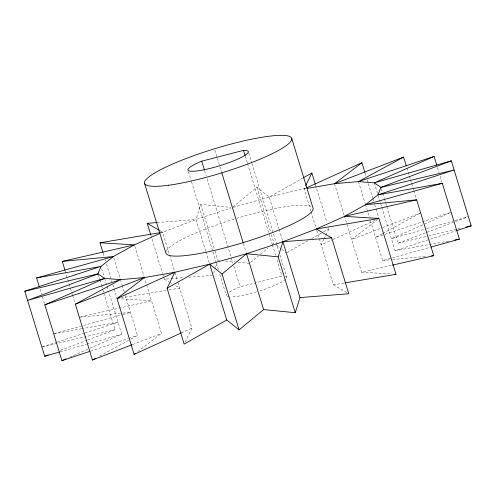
<?xml version="1.0" encoding="UTF-8"?>
<svg xmlns="http://www.w3.org/2000/svg" width="496" height="496" viewBox="0 0 496 496"><rect width="100%" height="100%" fill="white"/><g stroke="black" fill="none" stroke-linecap="round" stroke-linejoin="round"><path stroke-width="0.37" stroke-dasharray="2.48 1.86" d="M205.679 251.088L196.019 219.499L200.737 204.377L230.894 207.365M213.764 273.178L215.338 268.138M215.562 267.412L216.684 263.816M185.157 341.998L191.909 328.104L177.754 281.821M310.831 211.023L304.091 188.982L305.108 186.893M323.863 239.258L321.166 244.819L332.444 239.692M324.204 238.564L325.556 235.786M325.891 235.092L328.929 228.836L328.253 226.635M232.984 207.03L256.891 187.209L269.26 197.104L278.919 228.699M250.635 262.384L258.218 256.097M260.549 254.169L268.131 247.882M272.211 244.497L273.966 243.046L270.816 232.76M137.758 351.571L161.479 333.393L144.299 277.196M377.741 219.486L351.59 239.531L381.802 227.881M233.139 207.303L269.26 197.104L302.541 178.275M286.998 252.563L308.295 240.51M311.624 238.632L322.939 232.227M323.603 231.849L328.929 228.836M99.826 355.992L130.126 339.512M130.795 339.14L137.528 335.482L125.296 295.473M382.273 233.777L375.54 237.441L384.35 234.509M382.949 233.411L419.976 213.268M269.26 197.104L305.505 188.337M333.145 239.376L375.435 220.156M181.338 332.909L191.909 328.104M160.487 233.188L196.019 219.499L230.944 207.991M69.651 357.244L89.342 348.533M90.049 348.223L121.694 334.23L108.438 290.879M450.449 212.573L391.381 238.694L426.188 228.743M382.521 227.602L420.651 212.902M132.705 344.491L161.479 333.393M60.469 350.294L87.036 340.275M87.755 340.008L115.041 329.722L103.813 292.987M386.799 206.466L398.028 243.201L467.678 216.944M385.082 234.267L451.155 212.257M90.545 351.131L127.987 338.656M128.718 338.415L137.528 335.482M42.606 346.84L56.519 342.308M57.251 342.066L84.345 333.238M85.076 333.002L118.036 322.264L82.46 328.631M381.784 207.309L395.039 250.66L455.824 230.857M426.926 228.532L454.324 220.695M455.068 220.484L468.398 216.678M60.227 351.8L86.143 344.391M86.887 344.181L121.694 334.23M54.442 333.566L122.264 314.656M123.014 314.445L130.467 312.368L121.309 313.243M370.376 220.546L382.608 260.555L430.305 247.256M229.642 291.989A31.564 5.158 -17 0 1 240.138 286.806L281.926 276.005L276.501 258.267M398.028 243.201L427.893 236.121M428.643 235.941L457.014 229.214M457.758 229.034L460.747 228.327M41.869 347.076L115.041 329.722M80.848 316.907L151.491 300.712L117.831 298.673M344.404 216.02L361.584 272.211L391.642 265.323M395.039 250.66L448.781 241.044M53.698 333.777L81.704 328.767M304.091 188.982L305.617 188.716M160.307 232.624L162.601 232.24L169.334 254.281M120.888 297.978L168.218 290.005M168.981 289.881L179.67 288.077L174.989 285.367M316.783 230.479L333.399 284.847L344.088 283.042M382.608 260.555L391.759 259.681M392.528 259.606L426.858 256.333M79.348 317.248L120.547 313.317M157.139 222.555L196.019 219.499M163.624 276.966L164.294 279.174L170.395 278.69M171.157 278.634L183.359 277.673M188.691 277.252L212.325 275.398M361.584 272.211L391.412 274.021M219.319 260.363L217.812 260.214L214.663 249.928M225.351 260.964L235.147 261.931M238.161 262.229L249.469 263.351M333.399 284.847L348.105 293.365M159.923 230.69L162.601 232.24M164.294 279.174L168.975 281.883M169.644 282.267L172.317 283.817M276.322 244.931L281.034 248.701M281.623 249.172L286.335 252.941M437.453 167.443L439.022 172.583M440.15 176.26L441.942 182.137M406.949 168.082L409.194 175.429M409.417 176.167L410.316 179.106M410.539 179.837L411.438 182.776M411.661 183.514L413.689 190.123M413.912 190.861L416.38 198.939M381.405 188.833L382.534 192.51M382.757 193.242L384.326 198.388M384.555 199.119L385.454 202.058M385.677 202.796L386.576 205.735M374.306 182.857L377.456 193.142M378.194 195.554L381.56 206.578M365.031 173.005L365.93 175.944M367.052 179.614L372.67 197.985M372.893 198.716L373.792 201.655M374.691 204.594L375.813 208.27M376.042 209.002L378.733 217.818M358.472 181.604L365.211 203.645M365.434 204.383L369.353 217.205M334.521 183.694L344.181 215.289M315.45 184.754L326.907 222.227M311.054 211.755L315.995 227.918M279.143 229.431L282.515 240.455M248.763 153.078L251.701 162.682M251.925 163.42L278.814 251.367M279.942 255.062L286.719 277.233M256.891 187.209L270.593 232.029M245.322 156.283L247.355 162.93M247.578 163.674L272.205 244.224M272.434 244.962L275.596 255.31M214.898 150.276L217.149 157.623M217.372 158.36L221.414 171.585M243.406 243.517L246.326 253.065M204.662 170.779L206.243 175.95M207.148 178.907L231.099 257.244M231.328 257.982L232.909 263.159M233.808 266.116L240.138 286.806M200.737 204.377L214.439 249.19M188.393 171.535L191.326 181.139M191.555 181.877L212.796 251.348M213.02 252.086L216.182 262.434M216.411 263.171L218.668 270.562M219.796 274.257L226.35 295.69M205.902 251.825L209.269 262.843M169.564 255.018L174.728 271.913M174.952 272.651L177.531 281.083M150.821 235.085L162.502 273.29M162.725 274.028L163.395 276.235M134.869 246.338L144.076 276.464M113.844 258.001L120.131 278.572M120.354 279.31L122.152 285.188M122.258 285.522L124.279 292.132M103.143 253.072L104.265 256.748M105.164 259.687L105.611 261.156M106.51 264.095L111.904 281.728M112.803 284.667L116.845 297.891M101.637 268.634L104.334 277.45M104.557 278.182L106.863 285.739M107.093 286.471L108.215 290.148M97.972 273.885L99.541 279.025M99.764 279.763L101.339 284.902M101.562 285.64L103.583 292.249M65.193 270.959L69.012 283.452M69.235 284.189L72.379 294.475M72.608 295.207L75.076 303.292M39.996 288.957L41.565 294.103M42.464 297.042L44.485 303.651M285.305 276.272A31.564 5.158 -17 0 1 286.08 278.826M285.715 279.205A31.564 5.158 -17 0 1 259.47 290.947M256.612 291.822A31.564 5.158 -17 0 1 231.148 296.918M229.574 296.899A31.564 5.158 -17 0 1 226.988 294.097M166.036 251.36A76.942 12.567 -17 0 1 235.792 218.606M236.524 218.383A76.942 12.567 -17 0 1 311.934 206.751"/><path stroke-width="0.74" d="M159.78 233.504L134.416 244.869L113.392 256.531L100.961 266.426L97.972 273.885L27.602 300.409L104.619 278.392L120.46 279.645L144.41 277.555L174.834 272.267L209.665 264.145L226.74 319.982L239.109 329.877L263.599 309.572L295.263 312.709L278.188 256.872L282.912 241.75L316.33 229.009L344.509 216.374L365.533 204.718L377.964 194.823L454.131 170.01L380.959 187.364L374.306 182.857L358.472 181.604L334.521 183.694L307.136 188.449M295.263 312.709L299.981 297.588L282.912 241.75L246.531 253.735L209.665 264.145L167.071 288.25L184.14 344.088L226.74 319.982M167.071 288.25L174.834 272.267L117.037 298.53L134.112 354.367L181.338 332.909M305.778 185.504L311.86 172.999L315.227 184.022M239.109 329.877L222.034 274.04L246.531 253.735L278.188 256.872M117.037 298.53L144.41 277.555L75.349 304.184L92.423 360.022L131.986 344.763M364.808 172.267L361.888 162.719L334.521 183.694L403.577 157.065L406.274 165.881M134.112 354.367L135.327 353.437M303.205 177.897L311.86 172.999M75.349 304.184L120.46 279.645L44.845 304.823L61.919 360.666L89.813 351.373M403.577 157.065L358.472 181.604L434.081 156.42L436.778 165.236M92.423 360.022L95.79 358.193M306.912 187.699L361.888 162.719M44.845 304.823L104.619 278.392L97.972 273.885L24.8 291.239L44.677 356.246L59.489 352.011M434.081 156.42L374.306 182.857L451.323 160.834L471.2 225.847L456.556 230.615M61.919 360.666L66.135 358.8M451.323 160.834L380.959 187.364L377.964 194.823L442.302 183.309L459.377 239.146L431.055 247.045M44.677 356.246L48.267 354.894M24.8 291.239L100.961 266.426L36.623 277.94L39.32 286.756M36.623 277.94L113.392 256.531L62.273 261.411L64.97 270.227M442.302 183.309L365.533 204.718L416.652 199.838L433.727 255.676L392.392 265.149M243.511 150.369A31.564 5.158 -17 0 1 234.521 160.481A31.564 5.158 -17 0 1 192.739 171.281A31.564 5.158 -17 0 1 201.729 161.169L243.511 150.369L245.092 155.539M465.973 227.087L471.2 225.847M62.273 261.411L134.416 244.869L100 242.786L102.92 252.34M416.652 199.838L344.509 216.374L378.932 218.463L396 274.3L344.856 282.918M454.832 239.959L459.377 239.146M100 242.786L160.307 232.624M378.932 218.463L316.33 229.009L331.706 237.913L348.775 293.75L299.981 297.588M431.439 255.893L433.727 255.676M150.592 234.354L147.225 223.33L157.139 222.555M282.912 241.75L331.706 237.913M394.475 274.207L396 274.3M147.225 223.33L159.253 230.305M209.665 264.145L222.034 274.04M291.704 138.334L313.044 208.128A76.942 12.567 -17 0 1 243.139 242.643A76.942 12.567 -17 0 1 165.887 253.121L144.547 183.322M221.799 172.844L243.139 242.643M246.531 253.735L263.599 309.572M201.729 161.169L204.439 170.041M168.696 185.231A76.942 12.567 -17 0 0 290.148 142.209A76.942 12.567 -17 0 0 195.536 155.043A76.942 12.567 -17 0 0 168.696 185.231"/></g></svg>
